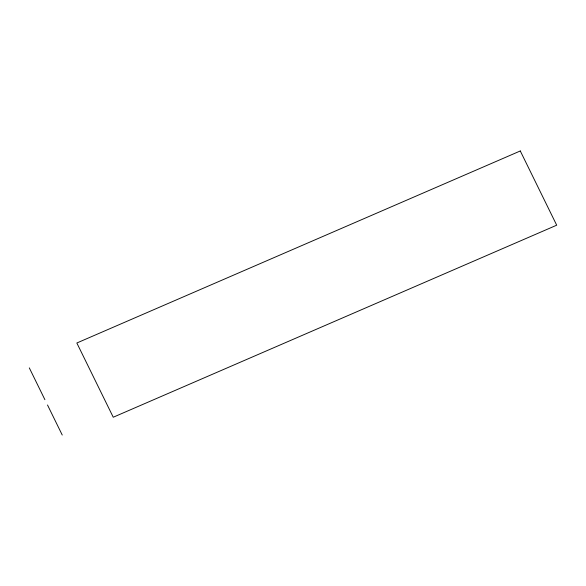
<?xml version="1.0" encoding="UTF-8"?>
<svg xmlns="http://www.w3.org/2000/svg" width="586" height="586" viewBox="0 0 586 586"><rect width="100%" height="100%" fill="white"/><g stroke="black" fill="none" stroke-linecap="round" stroke-linejoin="round"><path stroke-width="0.88" d="M29.3 367.876L44.902 399.689M47.503 404.985L62.241 435.032M520.287 150.968L76.839 343L113.245 417.232L556.7 225.192L520.287 150.968"/></g></svg>
